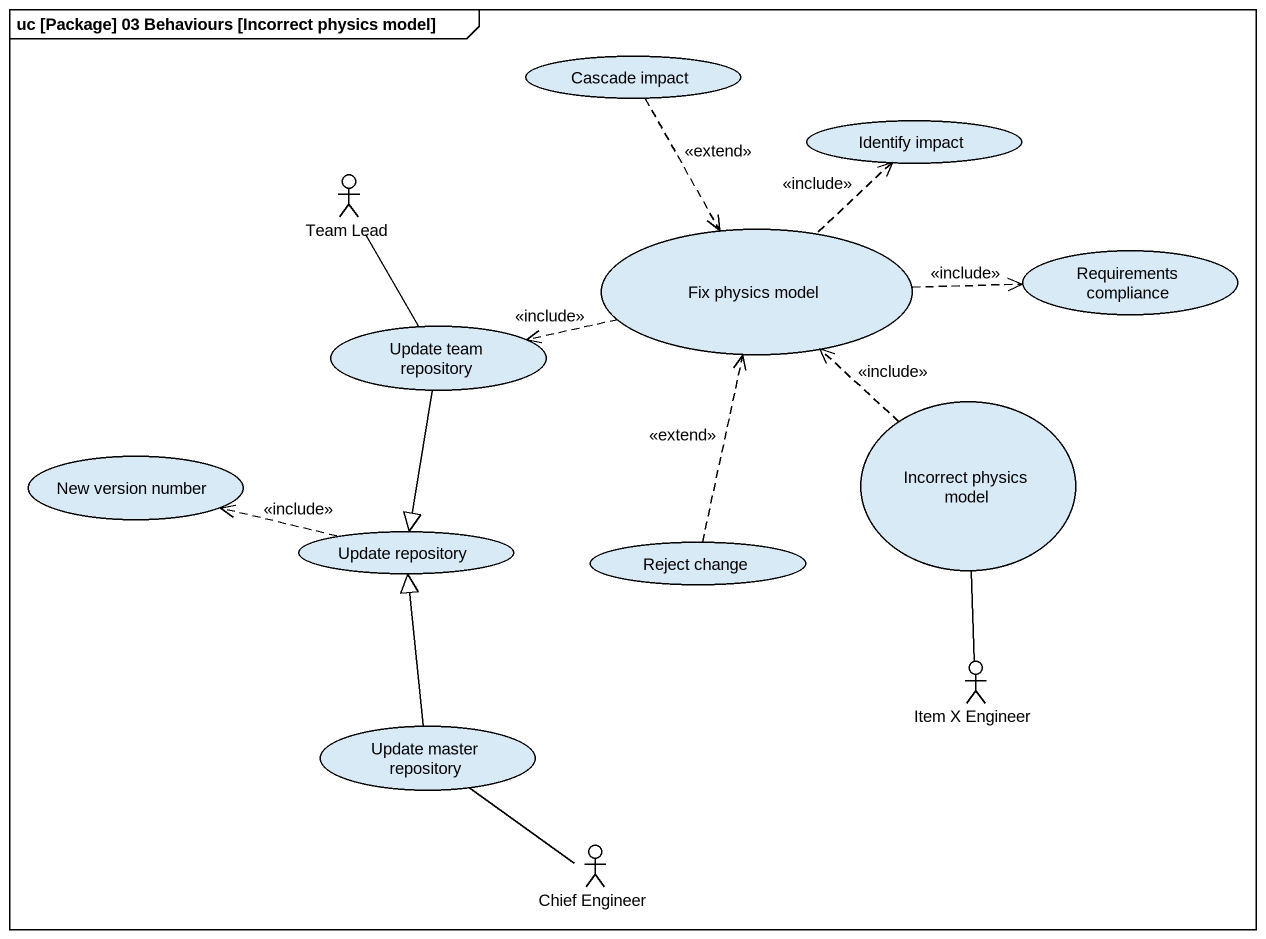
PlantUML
@startuml
mainframe uc [Package] 03 Behaviours [Incorrect physics model]
usecase "Cascade impact" as Cascade_impact
usecase "Identify impact" as Identify_impact
actor "Team Lead" as Team_Lead
usecase "Fix physics model" as Fix_physics_model
usecase "Requirements compliance" as Requirements_compliance
usecase "Update team repository" as Update_team_repository
usecase "Incorrect physics model" as Incorrect_physics_model
usecase "New version number" as New_version_number
usecase "Update repository" as Update_repository
usecase "Reject change" as Reject_change
actor "Item X Engineer" as Item_X_Engineer
usecase "Update master repository" as Update_master_repository
actor "Chief Engineer" as Chief_Engineer
Cascade_impact ..> Fix_physics_model : <<extend>>
Team_Lead -- Update_team_repository
Fix_physics_model .up.> Identify_impact : <<include>>
Fix_physics_model .right.> Requirements_compliance : <<include>>
Fix_physics_model .left.> Update_team_repository : <<include>>
Update_team_repository --|> Update_repository
Incorrect_physics_model .up.> Fix_physics_model : <<include>>
Update_repository .left.> New_version_number : <<include>>
Reject_change .up.> Fix_physics_model : <<extend>>
Item_X_Engineer -up- Incorrect_physics_model
Update_master_repository -up-|> Update_repository
Update_master_repository -- Chief_Engineer
@enduml
